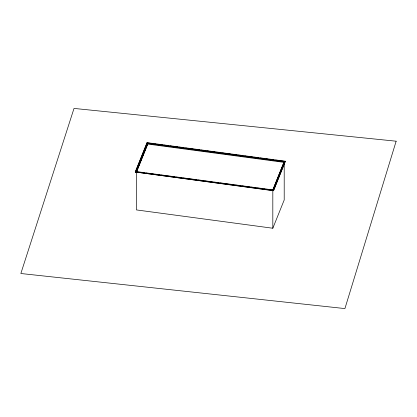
<?xml version="1.0" encoding="UTF-8"?>
<svg xmlns="http://www.w3.org/2000/svg" width="417" height="417" viewBox="0 0 417 417"><rect width="100%" height="100%" fill="white"/><g stroke="black" fill="none" stroke-linecap="round" stroke-linejoin="round"><path stroke-width="0.63" d="M135.259 171.997L147.081 142.65L285.358 161.223L273.536 190.772L135.259 171.997L273.536 190.564L285.358 161.223M135.259 172.205L147.081 142.65M284.206 163.031L284.206 199.972L272.817 228.24L136.406 209.918L136.406 171.58L147.795 143.318L284.206 161.634L272.817 190.11M136.406 172.33L147.795 144.068L147.795 143.318M272.817 228.24L272.817 189.902L284.206 161.634M273.062 190.048L274.271 187.045M274.756 185.841L275.486 184.038M276.455 181.63L277.18 179.826M278.149 177.423L282.997 165.393M283.482 164.189L284.206 162.385L147.795 144.068M147.081 142.864L149.656 143.208M150.938 143.38L152.867 143.641M154.801 143.901L156.083 144.073M157.371 144.246L159.299 144.506M160.587 144.678L162.515 144.934M163.803 145.111L168.306 145.715M170.235 145.971L171.523 146.143M172.805 146.32L174.733 146.576M176.021 146.748L177.95 147.008M179.237 147.18L181.166 147.441M182.453 147.613L183.741 147.785M185.669 148.045L186.957 148.217M188.885 148.478L190.173 148.65M191.455 148.822L193.389 149.083M194.671 149.255L196.605 149.515M197.887 149.687L199.816 149.943M201.103 150.12L202.391 150.292M204.32 150.547L205.607 150.725M206.895 150.897L208.823 151.152M210.111 151.329L212.039 151.585M213.327 151.757L215.255 152.017M216.538 152.189L218.472 152.45M219.754 152.622L221.041 152.794M222.329 152.966L224.257 153.227M225.545 153.399L227.473 153.659M228.761 153.831L230.69 154.092M231.977 154.264L233.906 154.525M235.193 154.697L237.122 154.952M238.404 155.129L239.692 155.301M240.979 155.473L242.908 155.734M244.836 155.989L246.124 156.161M247.411 156.339L249.34 156.594M250.627 156.766L252.556 157.027M253.844 157.199L258.342 157.803M260.276 158.064L261.558 158.236M262.846 158.408L264.774 158.668M266.062 158.841L267.99 159.101M269.278 159.273L271.206 159.534M272.494 159.706L273.781 159.878M275.71 160.138L276.997 160.31M278.926 160.566L280.208 160.743M281.496 160.915L283.424 161.171M284.206 161.843L147.795 143.526L136.406 171.794L138.34 172.049M136.406 171.58L272.817 189.902M139.627 172.226L140.915 172.398M142.197 172.57L144.131 172.831M146.059 173.086L147.347 173.263M148.634 173.436L150.563 173.691M151.851 173.868L153.779 174.124M155.067 174.296L159.57 174.905M160.858 175.077L162.792 175.333M164.079 175.51L166.008 175.766M167.295 175.938L169.224 176.198M170.511 176.37L172.44 176.631M173.727 176.803L175.015 176.975M176.302 177.152L178.231 177.407M180.165 177.668L181.447 177.84M182.735 178.012L184.668 178.273M185.956 178.445L187.885 178.705M189.172 178.877L193.676 179.482M195.604 179.743L196.892 179.915M198.179 180.087L200.108 180.347M201.395 180.519L203.329 180.78M204.611 180.952L206.545 181.213M207.833 181.385L209.761 181.645M211.049 181.817L212.336 181.989M214.265 182.25L215.553 182.422M216.84 182.594L218.769 182.855M220.056 183.027L221.985 183.287M223.272 183.459L225.206 183.715M226.494 183.892L228.422 184.147M229.71 184.319L230.997 184.496M232.279 184.668L234.213 184.924M235.501 185.101L237.429 185.357M238.717 185.534L240.645 185.789M241.933 185.961L243.862 186.222M245.149 186.394L246.437 186.566M247.724 186.743L249.653 186.998M250.94 187.17L252.874 187.431M254.162 187.603L256.09 187.864M257.378 188.036L259.306 188.296M260.594 188.468L262.522 188.729M263.81 188.901L265.097 189.073M266.385 189.245L268.313 189.506M270.247 189.766L271.535 189.938M396.15 141.201L344.916 308.58L20.85 273.51L74.017 108.42L396.15 141.201"/></g></svg>
